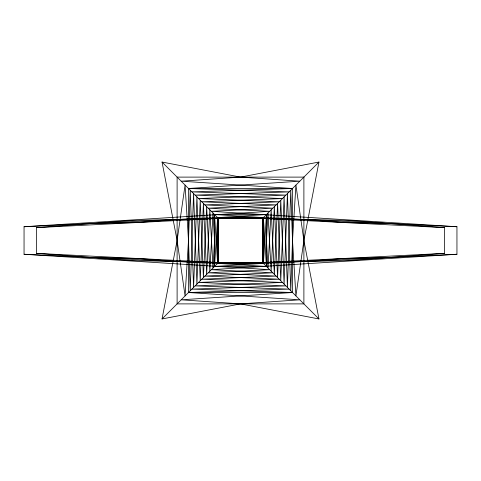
<?xml version="1.0" encoding="UTF-8"?>
<svg xmlns="http://www.w3.org/2000/svg" width="481" height="481" viewBox="0 0 481 481"><rect width="100%" height="100%" fill="white"/><g stroke="black" fill="none" stroke-linecap="round" stroke-linejoin="round"><path stroke-width="0.72" d="M162.049 318.951L177.11 240.5L185.083 185.083L188.492 240.5L190.248 290.752L193.566 193.566L196.909 284.091L200.24 200.24L203.415 277.585L206.644 206.644L209.842 271.158L213.017 213.017L214.532 240.5L213.017 267.983L209.842 209.842L206.644 274.356L203.415 203.415L200.24 280.76L196.909 196.909L193.566 287.434L190.248 190.248L188.492 240.5L185.083 295.917L177.11 240.5L162.049 162.049L240.5 177.11L299.807 181.193L188.492 188.492L188.492 292.508L299.807 299.807L240.5 303.89L162.049 318.951L218.44 262.56L218.44 218.44L162.049 162.049M318.951 162.049L303.89 240.5L295.917 295.917L292.508 240.5L290.752 190.248L287.434 287.434L284.091 196.909L280.76 280.76L277.585 203.415L274.356 274.356L271.158 209.842L267.983 267.983L266.468 240.5L267.983 213.017L271.158 271.158L274.356 206.644L277.585 277.585L280.76 200.24L284.091 284.091L287.434 193.566L290.752 290.752L292.508 240.5L295.917 185.083L303.89 240.5L318.951 318.951L240.5 303.89L181.193 299.807L292.508 292.508L292.508 188.492L181.193 181.193L240.5 177.11L318.951 162.049L262.56 218.44L262.56 262.56L318.951 318.951M177.549 219.414L137.8 222.517L92.953 223.412M303.451 261.586L343.2 258.483L388.047 257.588M24.05 254.263L217.604 263.396L262.975 262.975L218.44 262.56L132.107 260.51L36.568 253.373L36.568 227.627L132.107 220.49L218.44 218.44L262.975 218.025L217.604 217.604L24.05 226.737L24.05 254.263L269.685 269.685L208.219 272.781L276.088 276.088L201.792 279.208L282.449 282.449L195.13 285.87L289.117 289.117L188.492 292.508L292.508 292.508L191.883 289.117L285.87 285.87L198.551 282.449L279.208 279.208L204.912 276.088L272.781 272.781L211.315 269.685L456.95 254.263L456.95 226.737L211.315 211.315L272.781 208.219L204.912 204.912L279.208 201.792L198.551 198.551L285.87 195.13L191.883 191.883L292.508 188.492L188.492 188.492L289.117 191.883L195.13 195.13L282.449 198.551L201.792 201.792L276.088 204.912L208.219 208.219L269.685 211.315L24.05 226.737M456.95 226.737L263.396 217.604L218.025 218.025L262.56 218.44L348.893 220.49L444.432 227.627L444.432 253.373L348.893 260.51L262.56 262.56L218.025 262.975L263.396 263.396L456.95 254.263M36.568 227.627L218.44 218.44L262.56 218.44L444.432 227.627M444.432 253.373L262.56 262.56L218.44 262.56L36.568 253.373M388.047 223.412L343.2 222.517L303.451 219.414M92.953 257.588L137.8 258.483L177.549 261.586M218.254 218.254L217.833 263.185L217.833 217.815L218.254 262.746L218.254 218.254M262.746 218.254L262.746 262.746L263.167 217.815L263.167 263.185L262.746 218.254M217.604 217.604L214.532 266.468L266.468 266.468L266.468 214.532L214.532 214.532L214.532 266.468L263.396 263.396L266.468 214.532L217.604 217.604L217.604 263.396L266.468 266.468L263.396 217.604L214.532 214.532L217.604 263.396L263.396 263.396L263.396 217.604L217.604 217.604M303.89 177.11L177.11 177.11L177.11 303.89L303.89 303.89L303.89 177.11"/></g></svg>
